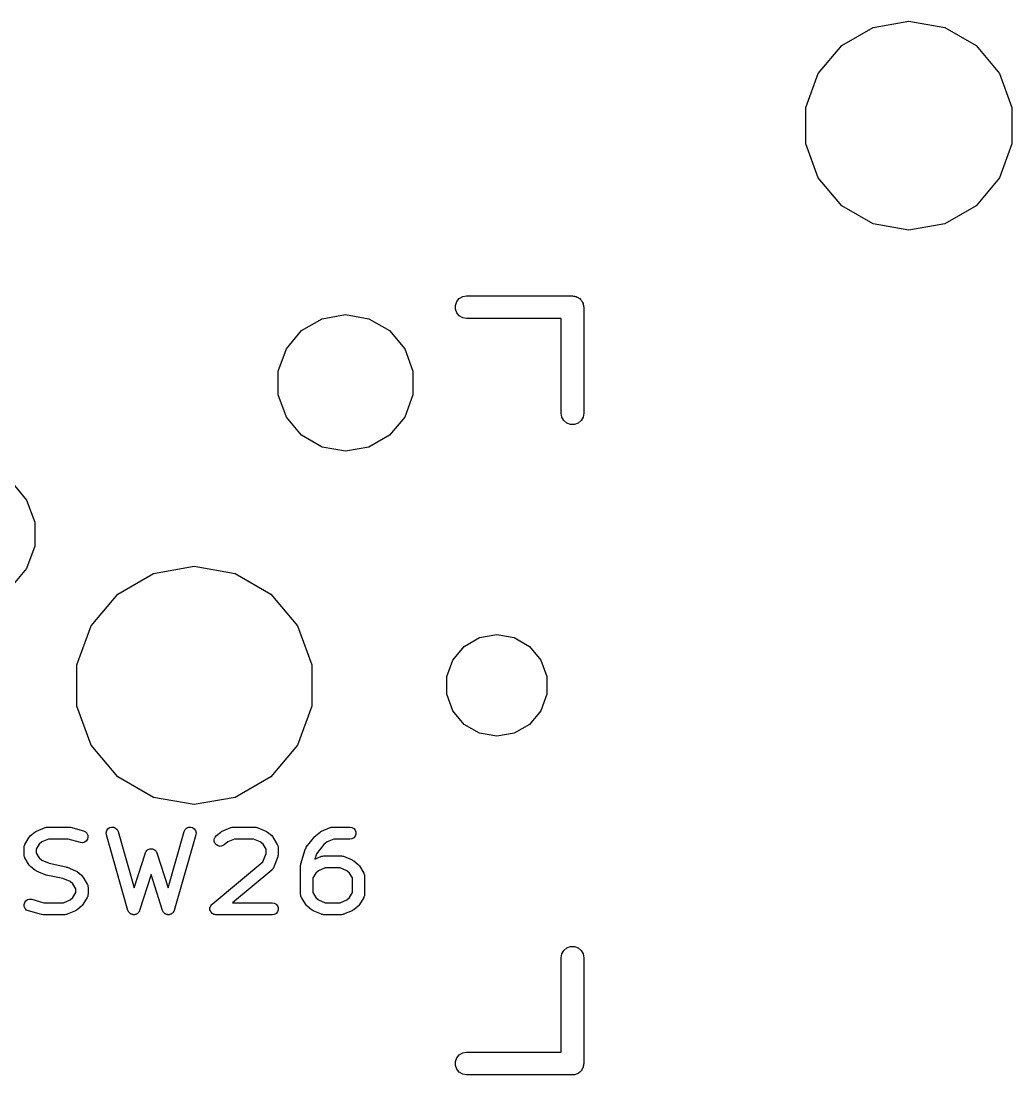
# Model space of a CAD drawing. Extents: x 30 to 168, y -145 to -27.
# Drawn here: x 141.59 to 158.23, y -85.54 to -67.84 of the extents above; entities that cross this region are included whole.
import ezdxf

# ---------------------------------------------------------------- set-up
doc = ezdxf.new("R2010")
doc.units = 0
doc.header["$MEASUREMENT"] = 0
doc.layers.add('BLACK', color=7, linetype='CONTINUOUS')

msp = doc.modelspace()

# ---------------------------------------------------------------- linework, layer by layer
at = {"layer": 'Black'}
for p, q in [((155.371, -68.2543), (155.899, -67.9493)), ((155.899, -67.9493), (156.5, -67.8433)), ((156.5, -67.8433), (157.101, -67.9493)), ((157.101, -67.9493), (157.629, -68.2543)), ((154.979, -68.7217), (155.371, -68.2543)), ((157.629, -68.2543), (158.021, -68.7217)), ((154.77, -69.295), (154.979, -68.7217)), ((158.021, -68.7217), (158.23, -69.295)), ((154.77, -69.905), (154.77, -69.295)), ((158.23, -69.295), (158.23, -69.905)), ((154.979, -70.4783), (154.77, -69.905)), ((158.23, -69.905), (158.021, -70.4783)), ((155.371, -70.9457), (154.979, -70.4783)), ((158.021, -70.4783), (157.629, -70.9457)), ((155.899, -71.2507), (155.371, -70.9457)), ((157.629, -70.9457), (157.101, -71.2507)), ((156.5, -71.3567), (155.899, -71.2507)), ((157.101, -71.2507), (156.5, -71.3567)), ((148.884, -72.6169), (148.907, -72.5547)), ((148.907, -72.5547), (148.95, -72.5041)), ((148.95, -72.5041), (149.007, -72.471)), ((149.007, -72.471), (149.072, -72.4595)), ((149.072, -72.4595), (150.85, -72.4595)), ((150.85, -72.4595), (150.866, -72.4624)), ((150.866, -72.4624), (150.883, -72.4624)), ((150.883, -72.4624), (150.899, -72.4681)), ((150.899, -72.4681), (150.915, -72.471)), ((150.915, -72.471), (150.93, -72.4793)), ((150.93, -72.4793), (150.945, -72.485)), ((150.945, -72.485), (150.958, -72.4957)), ((150.958, -72.4957), (150.972, -72.5041)), ((150.972, -72.5041), (150.983, -72.5168)), ((150.983, -72.5168), (150.996, -72.5275)), ((150.996, -72.5275), (151.004, -72.542)), ((151.004, -72.542), (151.015, -72.5547)), ((151.015, -72.5547), (151.021, -72.5704)), ((148.884, -72.6831), (148.884, -72.6169)), ((148.907, -72.7452), (148.884, -72.6831)), ((151.021, -72.5704), (151.029, -72.5848)), ((151.029, -72.5848), (151.032, -72.6013)), ((151.032, -72.6013), (151.038, -72.6169)), ((151.038, -72.6169), (151.038, -72.6336)), ((151.038, -72.6336), (151.04, -72.65)), ((151.04, -72.65), (151.04, -74.428)), ((146.302, -73.0411), (146.648, -72.8418)), ((146.648, -72.8418), (147.04, -72.7726)), ((147.04, -72.7726), (147.432, -72.8418)), ((147.432, -72.8418), (147.778, -73.0411)), ((148.95, -72.7959), (148.907, -72.7452)), ((149.007, -72.829), (148.95, -72.7959)), ((149.072, -72.8405), (149.007, -72.829)), ((150.659, -72.8405), (149.072, -72.8405)), ((150.659, -74.428), (150.659, -72.8405)), ((146.046, -73.3463), (146.302, -73.0411)), ((147.778, -73.0411), (148.034, -73.3463)), ((145.91, -73.7208), (146.046, -73.3463)), ((148.034, -73.3463), (148.17, -73.7208)), ((145.91, -74.1192), (145.91, -73.7208)), ((148.17, -73.7208), (148.17, -74.1192)), ((146.046, -74.4937), (145.91, -74.1192)), ((148.17, -74.1192), (148.034, -74.4937)), ((146.302, -74.7989), (146.046, -74.4937)), ((148.034, -74.4937), (147.778, -74.7989)), ((150.671, -74.4932), (150.659, -74.428)), ((150.704, -74.5505), (150.671, -74.4932)), ((151.029, -74.4932), (150.996, -74.5505)), ((151.04, -74.428), (151.029, -74.4932)), ((150.755, -74.593), (150.704, -74.5505)), ((150.817, -74.6156), (150.755, -74.593)), ((150.883, -74.6156), (150.817, -74.6156)), ((150.945, -74.593), (150.883, -74.6156)), ((150.996, -74.5505), (150.945, -74.593)), ((146.648, -74.9982), (146.302, -74.7989)), ((147.778, -74.7989), (147.432, -74.9982)), ((147.04, -75.0674), (146.648, -74.9982)), ((147.432, -74.9982), (147.04, -75.0674)), ((141.428, -75.5811), (141.684, -75.8863)), ((141.684, -75.8863), (141.82, -76.2608)), ((141.82, -76.2608), (141.82, -76.6592)), ((141.82, -76.6592), (141.684, -77.0337)), ((141.684, -77.0337), (141.428, -77.3389)), ((143.213, -77.4667), (143.815, -77.1192)), ((143.815, -77.1192), (144.5, -76.9985)), ((144.5, -76.9985), (145.185, -77.1192)), ((145.185, -77.1192), (145.787, -77.4667)), ((142.767, -77.9992), (143.213, -77.4667)), ((145.787, -77.4667), (146.233, -77.9992)), ((142.529, -78.6524), (142.767, -77.9992)), ((146.233, -77.9992), (146.471, -78.6524)), ((149.031, -78.3457), (149.288, -78.1974)), ((149.288, -78.1974), (149.58, -78.1458)), ((149.58, -78.1458), (149.872, -78.1974)), ((149.872, -78.1974), (150.129, -78.3457)), ((148.84, -78.5729), (149.031, -78.3457)), ((150.129, -78.3457), (150.32, -78.5729)), ((148.739, -78.8517), (148.84, -78.5729)), ((150.32, -78.5729), (150.421, -78.8517)), ((142.529, -79.3476), (142.529, -78.6524)), ((146.471, -78.6524), (146.471, -79.3476)), ((148.739, -79.1483), (148.739, -78.8517)), ((150.421, -78.8517), (150.421, -79.1483)), ((148.84, -79.4271), (148.739, -79.1483)), ((150.421, -79.1483), (150.32, -79.4271)), ((142.767, -80.0008), (142.529, -79.3476)), ((146.471, -79.3476), (146.233, -80.0008)), ((149.031, -79.6543), (148.84, -79.4271)), ((150.32, -79.4271), (150.129, -79.6543)), ((149.288, -79.8026), (149.031, -79.6543)), ((149.58, -79.8541), (149.288, -79.8026)), ((149.872, -79.8026), (149.58, -79.8541)), ((150.129, -79.6543), (149.872, -79.8026)), ((143.213, -80.5332), (142.767, -80.0008)), ((146.233, -80.0008), (145.787, -80.5332)), ((143.815, -80.8808), (143.213, -80.5332)), ((145.787, -80.5332), (145.185, -80.8808)), ((144.5, -81.0015), (143.815, -80.8808)), ((145.185, -80.8808), (144.5, -81.0015)), ((141.848, -81.4462), (141.993, -81.3857)), ((141.993, -81.3857), (141.996, -81.3852)), ((141.996, -81.3852), (141.998, -81.3841)), ((141.998, -81.3841), (142.013, -81.3814)), ((142.013, -81.3814), (142.028, -81.378)), ((142.028, -81.378), (142.03, -81.3783)), ((142.03, -81.3783), (142.033, -81.3779)), ((142.033, -81.3779), (142.395, -81.3779)), ((142.395, -81.3779), (142.409, -81.3803)), ((142.409, -81.3803), (142.423, -81.3816)), ((142.423, -81.3816), (142.64, -81.4421)), ((143.048, -81.4089), (143.077, -81.3882)), ((143.077, -81.3882), (143.111, -81.3785)), ((143.111, -81.3785), (143.146, -81.381)), ((143.146, -81.381), (143.178, -81.3953)), ((143.178, -81.3953), (143.203, -81.4199)), ((144.345, -81.4199), (144.371, -81.3953)), ((144.371, -81.3953), (144.403, -81.381)), ((144.403, -81.381), (144.438, -81.3785)), ((144.438, -81.3785), (144.472, -81.3882)), ((144.472, -81.3882), (144.5, -81.4089)), ((144.969, -81.4462), (145.114, -81.3857)), ((145.114, -81.3857), (145.116, -81.3852)), ((145.116, -81.3852), (145.118, -81.3841)), ((145.118, -81.3841), (145.134, -81.3814)), ((145.134, -81.3814), (145.148, -81.378)), ((145.148, -81.378), (145.151, -81.3783)), ((145.151, -81.3783), (145.153, -81.3779)), ((145.153, -81.3779), (145.516, -81.3779)), ((145.516, -81.3779), (145.518, -81.3783)), ((145.518, -81.3783), (145.521, -81.378)), ((145.521, -81.378), (145.536, -81.3814)), ((145.536, -81.3814), (145.551, -81.3841)), ((145.551, -81.3841), (145.553, -81.3852)), ((145.553, -81.3852), (145.555, -81.3857)), ((145.555, -81.3857), (145.7, -81.4462)), ((146.638, -81.4462), (146.783, -81.3857)), ((146.783, -81.3857), (146.786, -81.3852)), ((146.786, -81.3852), (146.788, -81.3841)), ((146.788, -81.3841), (146.803, -81.3814)), ((146.803, -81.3814), (146.818, -81.378)), ((146.818, -81.378), (146.82, -81.3783)), ((146.82, -81.3783), (146.822, -81.3779)), ((146.822, -81.3779), (147.113, -81.3779)), ((147.113, -81.3779), (147.147, -81.3841)), ((147.147, -81.3841), (147.178, -81.4017)), ((147.178, -81.4017), (147.201, -81.4287)), ((141.655, -81.6692), (141.728, -81.5482)), ((141.728, -81.5482), (141.739, -81.5354)), ((141.739, -81.5354), (141.75, -81.5224)), ((141.75, -81.5224), (141.822, -81.4619)), ((141.822, -81.4619), (141.836, -81.4544)), ((141.836, -81.4544), (141.848, -81.4462)), ((142.053, -81.5811), (141.941, -81.6279)), ((142.382, -81.5811), (142.053, -81.5811)), ((142.586, -81.6379), (142.382, -81.5811)), ((142.64, -81.4421), (142.672, -81.4573)), ((142.672, -81.4573), (142.697, -81.4825)), ((142.705, -81.5838), (142.684, -81.6125)), ((142.697, -81.4825), (142.712, -81.5146)), ((142.714, -81.5498), (142.705, -81.5838)), ((142.712, -81.5146), (142.714, -81.5498)), ((143.02, -81.4723), (143.028, -81.4381)), ((143.023, -81.5074), (143.02, -81.4723)), ((143.386, -82.7774), (143.023, -81.5074)), ((143.028, -81.4381), (143.048, -81.4089)), ((143.203, -81.4199), (143.219, -81.4516)), ((143.219, -81.4516), (143.49, -82.399)), ((144.059, -82.399), (144.33, -81.4516)), ((144.525, -81.5074), (144.162, -82.7774)), ((144.33, -81.4516), (144.345, -81.4199)), ((144.5, -81.4089), (144.52, -81.4381)), ((144.52, -81.4381), (144.529, -81.4723)), ((144.529, -81.4723), (144.525, -81.5074)), ((144.835, -81.5825), (144.848, -81.5494)), ((144.835, -81.6178), (144.835, -81.5825)), ((144.848, -81.5494), (144.87, -81.5224)), ((144.87, -81.5224), (144.943, -81.4619)), ((144.943, -81.4619), (144.956, -81.4544)), ((144.956, -81.4544), (144.969, -81.4462)), ((145.173, -81.5811), (145.061, -81.6279)), ((145.496, -81.5811), (145.173, -81.5811)), ((145.608, -81.6279), (145.496, -81.5811)), ((145.7, -81.4462), (145.713, -81.4544)), ((145.713, -81.4544), (145.726, -81.4619)), ((145.726, -81.4619), (145.799, -81.5224)), ((145.799, -81.5224), (145.81, -81.5354)), ((145.81, -81.5354), (145.821, -81.5482)), ((145.821, -81.5482), (145.893, -81.6692)), ((146.38, -81.7184), (146.525, -81.537)), ((146.525, -81.537), (146.533, -81.5302)), ((146.533, -81.5302), (146.54, -81.5224)), ((146.54, -81.5224), (146.612, -81.4619)), ((146.612, -81.4619), (146.625, -81.4544)), ((146.625, -81.4544), (146.638, -81.4462)), ((146.843, -81.5811), (146.73, -81.6279)), ((147.113, -81.5811), (146.843, -81.5811)), ((147.147, -81.575), (147.113, -81.5811)), ((147.178, -81.5574), (147.147, -81.575)), ((147.201, -81.5303), (147.178, -81.5574)), ((147.201, -81.4287), (147.213, -81.4619)), ((147.213, -81.4972), (147.201, -81.5303)), ((147.213, -81.4619), (147.213, -81.4972)), ((141.641, -81.7214), (141.642, -81.7118)), ((141.641, -81.8424), (141.641, -81.7214)), ((141.642, -81.7118), (141.643, -81.7021)), ((141.643, -81.7021), (141.645, -81.6946)), ((141.645, -81.6946), (141.647, -81.6867)), ((141.647, -81.6867), (141.652, -81.6782)), ((141.652, -81.6782), (141.655, -81.6692)), ((141.893, -81.6675), (141.844, -81.7496)), ((141.844, -81.7496), (141.844, -81.8142)), ((141.941, -81.6279), (141.893, -81.6675)), ((142.621, -81.6413), (142.586, -81.6379)), ((142.655, -81.6325), (142.621, -81.6413)), ((142.684, -81.6125), (142.655, -81.6325)), ((143.71, -81.7657), (143.72, -81.7565)), ((143.72, -81.7565), (143.724, -81.7549)), ((143.724, -81.7549), (143.727, -81.7525)), ((143.727, -81.7525), (143.74, -81.7483)), ((143.74, -81.7483), (143.753, -81.7431)), ((143.753, -81.7431), (143.757, -81.7429)), ((143.757, -81.7429), (143.761, -81.7417)), ((143.761, -81.7417), (143.774, -81.7422)), ((143.774, -81.7422), (143.788, -81.7417)), ((143.788, -81.7417), (143.792, -81.7429)), ((143.792, -81.7429), (143.796, -81.7431)), ((143.796, -81.7431), (143.809, -81.7483)), ((143.809, -81.7483), (143.822, -81.7525)), ((143.822, -81.7525), (143.825, -81.7549)), ((143.825, -81.7549), (143.829, -81.7565)), ((143.829, -81.7565), (143.839, -81.7657)), ((144.847, -81.651), (144.835, -81.6178)), ((144.87, -81.6781), (144.847, -81.651)), ((144.9, -81.6958), (144.87, -81.6781)), ((144.935, -81.7021), (144.9, -81.6958)), ((144.97, -81.6961), (144.935, -81.7021)), ((145, -81.6785), (144.97, -81.6961)), ((145.061, -81.6279), (145, -81.6785)), ((145.655, -81.6675), (145.608, -81.6279)), ((145.705, -81.7496), (145.655, -81.6675)), ((145.705, -81.8228), (145.705, -81.7496)), ((145.893, -81.6692), (145.897, -81.6782)), ((145.897, -81.6782), (145.902, -81.6867)), ((145.902, -81.6867), (145.903, -81.6946)), ((145.903, -81.6946), (145.906, -81.7021)), ((145.906, -81.7021), (145.906, -81.7118)), ((145.906, -81.7118), (145.908, -81.7214)), ((145.908, -81.7214), (145.908, -81.8424)), ((146.29, -81.9946), (146.362, -81.7527)), ((146.362, -81.7527), (146.363, -81.7511)), ((146.363, -81.7494), (146.371, -81.7354)), ((146.363, -81.7511), (146.363, -81.7494)), ((146.371, -81.7354), (146.378, -81.7212)), ((146.378, -81.7212), (146.379, -81.72)), ((146.379, -81.72), (146.38, -81.7184)), ((146.677, -81.672), (146.551, -81.83)), ((146.73, -81.6279), (146.677, -81.672)), ((141.642, -81.852), (141.641, -81.8424)), ((141.643, -81.8617), (141.642, -81.852)), ((141.645, -81.8692), (141.643, -81.8617)), ((141.647, -81.8771), (141.645, -81.8692)), ((141.652, -81.8856), (141.647, -81.8771)), ((141.655, -81.8947), (141.652, -81.8856)), ((141.728, -82.0156), (141.655, -81.8947)), ((141.844, -81.8142), (141.893, -81.8963)), ((141.893, -81.8963), (141.941, -81.9359)), ((141.941, -81.9359), (142.063, -81.9868)), ((143.49, -82.399), (143.678, -81.8114)), ((143.678, -81.8114), (143.679, -81.8078)), ((143.679, -81.8078), (143.68, -81.8039)), ((143.68, -81.8039), (143.688, -81.7923)), ((143.688, -81.7923), (143.694, -81.7802)), ((143.694, -81.7802), (143.697, -81.7775)), ((143.697, -81.7775), (143.699, -81.7741)), ((143.699, -81.7741), (143.71, -81.7657)), ((143.839, -81.7657), (143.849, -81.7741)), ((143.849, -81.7741), (143.852, -81.7775)), ((143.852, -81.7775), (143.855, -81.7802)), ((143.855, -81.7802), (143.861, -81.7923)), ((143.861, -81.7923), (143.868, -81.8039)), ((143.868, -81.8039), (143.869, -81.8078)), ((143.869, -81.8078), (143.871, -81.8114)), ((143.871, -81.8114), (144.059, -82.399)), ((145.649, -81.9622), (145.705, -81.8228)), ((145.901, -81.8801), (145.828, -82.0615)), ((145.902, -81.8771), (145.901, -81.8785)), ((145.901, -81.8785), (145.901, -81.8801)), ((145.905, -81.8613), (145.902, -81.8771)), ((145.908, -81.8456), (145.905, -81.8613)), ((145.908, -81.8424), (145.908, -81.844)), ((145.908, -81.844), (145.908, -81.8456)), ((146.551, -81.83), (146.525, -81.9166)), ((146.525, -81.9166), (146.638, -81.8695)), ((146.638, -81.8695), (146.64, -81.869)), ((146.64, -81.869), (146.642, -81.8679)), ((146.642, -81.8679), (146.658, -81.8652)), ((146.658, -81.8652), (146.672, -81.8618)), ((146.672, -81.8618), (146.675, -81.8621)), ((146.675, -81.8621), (146.677, -81.8617)), ((146.677, -81.8617), (146.967, -81.8617)), ((146.967, -81.8617), (146.97, -81.8621)), ((146.97, -81.8621), (146.972, -81.8618)), ((146.972, -81.8618), (146.987, -81.8652)), ((146.987, -81.8652), (147.002, -81.8679)), ((147.002, -81.8679), (147.004, -81.869)), ((147.004, -81.869), (147.007, -81.8695)), ((147.007, -81.8695), (147.152, -81.93)), ((147.152, -81.93), (147.164, -81.9382)), ((141.739, -82.0284), (141.728, -82.0156)), ((141.75, -82.0414), (141.739, -82.0284)), ((141.822, -82.1019), (141.75, -82.0414)), ((141.836, -82.1094), (141.822, -82.1019)), ((141.848, -82.1176), (141.836, -82.1094)), ((142.063, -81.9868), (142.344, -82.0453)), ((142.344, -82.0453), (142.353, -82.0489)), ((142.353, -82.0489), (142.362, -82.051)), ((142.362, -82.051), (142.507, -82.1115)), ((142.507, -82.1115), (142.52, -82.1196)), ((144.798, -82.6715), (145.649, -81.9622)), ((145.799, -82.1019), (145.143, -82.6479)), ((145.804, -82.0962), (145.799, -82.1019)), ((145.809, -82.0915), (145.804, -82.0962)), ((145.815, -82.0828), (145.809, -82.0915)), ((145.822, -82.0749), (145.815, -82.0828)), ((145.824, -82.0679), (145.822, -82.0749)), ((145.828, -82.0615), (145.824, -82.0679)), ((146.285, -82.0238), (146.288, -82.0093)), ((146.285, -82.5076), (146.285, -82.0238)), ((146.288, -82.0093), (146.29, -81.9946)), ((146.585, -82.1117), (146.538, -82.1513)), ((146.697, -82.0649), (146.585, -82.1117)), ((146.947, -82.0649), (146.697, -82.0649)), ((147.059, -82.1117), (146.947, -82.0649)), ((147.107, -82.1513), (147.059, -82.1117)), ((147.164, -81.9382), (147.178, -81.9458)), ((147.178, -81.9458), (147.25, -82.0062)), ((147.25, -82.0062), (147.261, -82.0192)), ((147.261, -82.0192), (147.272, -82.032)), ((147.272, -82.032), (147.345, -82.153)), ((141.993, -82.1781), (141.848, -82.1176)), ((142.003, -82.1802), (141.993, -82.1781)), ((142.012, -82.1837), (142.003, -82.1802)), ((142.293, -82.2423), (142.012, -82.1837)), ((142.415, -82.2931), (142.293, -82.2423)), ((142.52, -82.1196), (142.533, -82.1272)), ((142.533, -82.1272), (142.606, -82.1877)), ((142.606, -82.1877), (142.617, -82.2006)), ((142.617, -82.2006), (142.628, -82.2134)), ((142.628, -82.2134), (142.7, -82.3344)), ((143.774, -82.1757), (143.581, -82.7805)), ((143.968, -82.7805), (143.774, -82.1757)), ((146.538, -82.1513), (146.488, -82.2334)), ((146.488, -82.2334), (146.488, -82.4795)), ((147.156, -82.2334), (147.107, -82.1513)), ((147.156, -82.4795), (147.156, -82.2334)), ((147.345, -82.153), (147.348, -82.1621)), ((147.348, -82.1621), (147.353, -82.1705)), ((147.353, -82.1705), (147.355, -82.1784)), ((147.355, -82.1784), (147.357, -82.1859)), ((147.357, -82.1859), (147.358, -82.1956)), ((147.358, -82.1956), (147.359, -82.2052)), ((147.359, -82.2052), (147.359, -82.5076)), ((142.462, -82.3327), (142.415, -82.2931)), ((142.512, -82.4148), (142.462, -82.3327)), ((142.512, -82.4795), (142.512, -82.4148)), ((142.7, -82.3344), (142.704, -82.3435)), ((142.704, -82.3435), (142.709, -82.3519)), ((142.709, -82.3519), (142.71, -82.3598)), ((142.71, -82.3598), (142.713, -82.3673)), ((142.713, -82.3673), (142.713, -82.3771)), ((142.713, -82.3771), (142.715, -82.3867)), ((142.715, -82.3867), (142.715, -82.5076)), ((141.641, -82.6793), (141.651, -82.6453)), ((141.651, -82.6453), (141.671, -82.6166)), ((141.671, -82.6166), (141.7, -82.5966)), ((141.7, -82.5966), (141.734, -82.5878)), ((141.734, -82.5878), (141.769, -82.5912)), ((141.769, -82.5912), (141.974, -82.6479)), ((142.303, -82.6479), (142.415, -82.6012)), ((142.415, -82.6012), (142.462, -82.5615)), ((142.462, -82.5615), (142.512, -82.4795)), ((142.7, -82.5599), (142.628, -82.6808)), ((142.704, -82.5508), (142.7, -82.5599)), ((142.709, -82.5424), (142.704, -82.5508)), ((142.71, -82.5344), (142.709, -82.5424)), ((142.713, -82.5269), (142.71, -82.5344)), ((142.715, -82.5076), (142.713, -82.5172)), ((142.713, -82.5172), (142.713, -82.5269)), ((146.287, -82.5172), (146.285, -82.5076)), ((146.287, -82.5269), (146.287, -82.5172)), ((146.29, -82.5345), (146.287, -82.5269)), ((146.291, -82.5424), (146.29, -82.5345)), ((146.296, -82.5508), (146.291, -82.5424)), ((146.3, -82.5599), (146.296, -82.5508)), ((146.372, -82.6808), (146.3, -82.5599)), ((146.488, -82.4795), (146.538, -82.5615)), ((146.538, -82.5615), (146.585, -82.6012)), ((146.585, -82.6012), (146.697, -82.6479)), ((146.947, -82.6479), (147.059, -82.6012)), ((147.059, -82.6012), (147.107, -82.5615)), ((147.107, -82.5615), (147.156, -82.4795)), ((147.345, -82.5599), (147.272, -82.6808)), ((147.348, -82.5508), (147.345, -82.5599)), ((147.353, -82.5424), (147.348, -82.5508)), ((147.355, -82.5344), (147.353, -82.5424)), ((147.357, -82.5269), (147.355, -82.5344)), ((147.358, -82.5172), (147.357, -82.5269)), ((147.359, -82.5076), (147.358, -82.5172)), ((141.644, -82.7144), (141.641, -82.6793)), ((141.659, -82.7466), (141.644, -82.7144)), ((141.683, -82.7717), (141.659, -82.7466)), ((141.715, -82.7869), (141.683, -82.7717)), ((141.933, -82.8474), (141.715, -82.7869)), ((141.974, -82.6479), (142.303, -82.6479)), ((142.507, -82.7828), (142.362, -82.8433)), ((142.52, -82.7746), (142.507, -82.7828)), ((142.533, -82.7671), (142.52, -82.7746)), ((142.606, -82.7066), (142.533, -82.7671)), ((142.617, -82.6937), (142.606, -82.7066)), ((142.628, -82.6808), (142.617, -82.6937)), ((143.389, -82.7825), (143.386, -82.7774)), ((143.39, -82.788), (143.389, -82.7825)), ((143.396, -82.7983), (143.39, -82.788)), ((143.402, -82.8092), (143.396, -82.7983)), ((143.406, -82.8131), (143.402, -82.8092)), ((143.409, -82.8178), (143.406, -82.8131)), ((143.418, -82.8253), (143.409, -82.8178)), ((143.557, -82.8202), (143.547, -82.8273)), ((143.56, -82.8155), (143.557, -82.8202)), ((143.564, -82.8117), (143.56, -82.8155)), ((143.57, -82.801), (143.564, -82.8117)), ((143.577, -82.7909), (143.57, -82.801)), ((143.578, -82.7855), (143.577, -82.7909)), ((143.581, -82.7805), (143.578, -82.7855)), ((143.97, -82.7855), (143.968, -82.7805)), ((143.972, -82.7909), (143.97, -82.7855)), ((143.979, -82.801), (143.972, -82.7909)), ((143.984, -82.8117), (143.979, -82.801)), ((143.988, -82.8155), (143.984, -82.8117)), ((143.992, -82.8202), (143.988, -82.8155)), ((144.001, -82.8273), (143.992, -82.8202)), ((144.14, -82.8178), (144.13, -82.8253)), ((144.143, -82.8131), (144.14, -82.8178)), ((144.147, -82.8092), (144.143, -82.8131)), ((144.152, -82.7983), (144.147, -82.8092)), ((144.159, -82.788), (144.152, -82.7983)), ((144.16, -82.7825), (144.159, -82.788)), ((144.162, -82.7774), (144.16, -82.7825)), ((144.763, -82.7315), (144.769, -82.7151)), ((144.763, -82.7317), (144.763, -82.7315)), ((144.763, -82.7319), (144.763, -82.7317)), ((144.763, -82.7492), (144.763, -82.7319)), ((144.763, -82.7668), (144.763, -82.7492)), ((144.763, -82.767), (144.763, -82.7668)), ((144.763, -82.7672), (144.763, -82.767)), ((144.769, -82.7835), (144.763, -82.7672)), ((144.769, -82.7151), (144.775, -82.6987)), ((144.775, -82.8), (144.769, -82.7835)), ((144.775, -82.6984), (144.786, -82.685)), ((144.775, -82.6986), (144.775, -82.6984)), ((144.775, -82.6987), (144.775, -82.6986)), ((144.775, -82.8002), (144.775, -82.8)), ((144.775, -82.8003), (144.775, -82.8002)), ((144.786, -82.8138), (144.775, -82.8003)), ((144.786, -82.685), (144.798, -82.6717)), ((144.797, -82.8271), (144.786, -82.8138)), ((144.798, -82.6716), (144.798, -82.6715)), ((144.798, -82.6717), (144.798, -82.6716)), ((145.143, -82.6479), (145.806, -82.6479)), ((145.806, -82.6479), (145.841, -82.6541)), ((145.841, -82.6541), (145.872, -82.6717)), ((145.872, -82.6717), (145.894, -82.6987)), ((145.894, -82.8003), (145.872, -82.8274)), ((145.894, -82.6987), (145.906, -82.7319)), ((145.906, -82.7672), (145.894, -82.8003)), ((145.906, -82.7319), (145.906, -82.7672)), ((146.383, -82.6937), (146.372, -82.6808)), ((146.394, -82.7066), (146.383, -82.6937)), ((146.467, -82.7671), (146.394, -82.7066)), ((146.48, -82.7746), (146.467, -82.7671)), ((146.493, -82.7828), (146.48, -82.7746)), ((146.638, -82.8433), (146.493, -82.7828)), ((146.697, -82.6479), (146.947, -82.6479)), ((147.152, -82.7828), (147.007, -82.8433)), ((147.164, -82.7746), (147.152, -82.7828)), ((147.178, -82.7671), (147.164, -82.7746)), ((147.25, -82.7066), (147.178, -82.7671)), ((147.261, -82.6937), (147.25, -82.7066)), ((147.272, -82.6808), (147.261, -82.6937)), ((141.946, -82.8487), (141.933, -82.8474)), ((141.96, -82.8511), (141.946, -82.8487)), ((142.323, -82.8511), (141.96, -82.8511)), ((142.325, -82.8507), (142.323, -82.8511)), ((142.328, -82.851), (142.325, -82.8507)), ((142.342, -82.8477), (142.328, -82.851)), ((142.358, -82.845), (142.342, -82.8477)), ((142.36, -82.8438), (142.358, -82.845)), ((142.362, -82.8433), (142.36, -82.8438)), ((143.427, -82.8337), (143.418, -82.8253)), ((143.432, -82.836), (143.427, -82.8337)), ((143.437, -82.8394), (143.432, -82.836)), ((143.448, -82.8431), (143.437, -82.8394)), ((143.459, -82.8481), (143.448, -82.8431)), ((143.465, -82.8485), (143.459, -82.8481)), ((143.47, -82.8502), (143.465, -82.8485)), ((143.482, -82.8497), (143.47, -82.8502)), ((143.495, -82.8506), (143.482, -82.8497)), ((143.5, -82.849), (143.495, -82.8506)), ((143.506, -82.8488), (143.5, -82.849)), ((143.517, -82.8442), (143.506, -82.8488)), ((143.528, -82.8409), (143.517, -82.8442)), ((143.533, -82.8376), (143.528, -82.8409)), ((143.538, -82.8354), (143.533, -82.8376)), ((143.547, -82.8273), (143.538, -82.8354)), ((144.01, -82.8354), (144.001, -82.8273)), ((144.016, -82.8376), (144.01, -82.8354)), ((144.02, -82.8409), (144.016, -82.8376)), ((144.032, -82.8442), (144.02, -82.8409)), ((144.043, -82.8488), (144.032, -82.8442)), ((144.049, -82.849), (144.043, -82.8488)), ((144.054, -82.8506), (144.049, -82.849)), ((144.066, -82.8497), (144.054, -82.8506)), ((144.078, -82.8502), (144.066, -82.8497)), ((144.084, -82.8485), (144.078, -82.8502)), ((144.089, -82.8481), (144.084, -82.8485)), ((144.1, -82.8431), (144.089, -82.8481)), ((144.112, -82.8394), (144.1, -82.8431)), ((144.116, -82.836), (144.112, -82.8394)), ((144.121, -82.8337), (144.116, -82.836)), ((144.13, -82.8253), (144.121, -82.8337)), ((144.797, -82.8272), (144.797, -82.8271)), ((144.798, -82.8274), (144.797, -82.8272)), ((144.813, -82.8361), (144.798, -82.8274)), ((144.828, -82.8449), (144.813, -82.8361)), ((144.828, -82.845), (144.828, -82.8449)), ((144.828, -82.8449), (144.828, -82.8449)), ((144.845, -82.8481), (144.828, -82.845)), ((144.863, -82.8511), (144.845, -82.8481)), ((145.806, -82.8511), (144.863, -82.8511)), ((144.863, -82.8511), (144.863, -82.8511)), ((144.863, -82.8511), (144.863, -82.8511)), ((145.841, -82.845), (145.806, -82.8511)), ((145.872, -82.8274), (145.841, -82.845)), ((146.64, -82.8438), (146.638, -82.8433)), ((146.642, -82.845), (146.64, -82.8438)), ((146.658, -82.8477), (146.642, -82.845)), ((146.672, -82.851), (146.658, -82.8477)), ((146.675, -82.8507), (146.672, -82.851)), ((146.677, -82.8511), (146.675, -82.8507)), ((146.967, -82.8511), (146.677, -82.8511)), ((146.97, -82.8507), (146.967, -82.8511)), ((146.972, -82.851), (146.97, -82.8507)), ((146.987, -82.8477), (146.972, -82.851)), ((147.002, -82.845), (146.987, -82.8477)), ((147.004, -82.8438), (147.002, -82.845)), ((147.007, -82.8433), (147.004, -82.8438)), ((150.659, -83.572), (150.671, -83.5068)), ((150.671, -83.5068), (150.704, -83.4495)), ((150.704, -83.4495), (150.755, -83.407)), ((150.755, -83.407), (150.817, -83.3844)), ((150.817, -83.3844), (150.883, -83.3844)), ((150.883, -83.3844), (150.945, -83.407)), ((150.945, -83.407), (150.996, -83.4495)), ((150.996, -83.4495), (151.029, -83.5068)), ((151.029, -83.5068), (151.04, -83.572)), ((150.659, -85.1595), (150.659, -83.572)), ((151.04, -83.572), (151.04, -85.35)), ((148.884, -85.3169), (148.907, -85.2548)), ((148.907, -85.2548), (148.95, -85.2041)), ((148.95, -85.2041), (149.007, -85.171)), ((149.007, -85.171), (149.072, -85.1595)), ((149.072, -85.1595), (150.659, -85.1595)), ((148.884, -85.3831), (148.884, -85.3169)), ((148.907, -85.4453), (148.884, -85.3831)), ((148.95, -85.4959), (148.907, -85.4453)), ((150.996, -85.4725), (150.983, -85.4832)), ((151.004, -85.458), (150.996, -85.4725)), ((151.015, -85.4453), (151.004, -85.458)), ((151.021, -85.4296), (151.015, -85.4453)), ((151.029, -85.4152), (151.021, -85.4296)), ((151.032, -85.3987), (151.029, -85.4152)), ((151.038, -85.3831), (151.032, -85.3987)), ((151.04, -85.35), (151.038, -85.3664)), ((151.038, -85.3664), (151.038, -85.3831)), ((149.007, -85.529), (148.95, -85.4959)), ((149.072, -85.5405), (149.007, -85.529)), ((150.85, -85.5405), (149.072, -85.5405)), ((150.866, -85.5376), (150.85, -85.5405)), ((150.883, -85.5376), (150.866, -85.5376)), ((150.899, -85.5319), (150.883, -85.5376)), ((150.915, -85.529), (150.899, -85.5319)), ((150.93, -85.5207), (150.915, -85.529)), ((150.945, -85.515), (150.93, -85.5207)), ((150.958, -85.5043), (150.945, -85.515)), ((150.972, -85.4959), (150.958, -85.5043)), ((150.983, -85.4832), (150.972, -85.4959))]:
    msp.add_line(p, q, dxfattribs=at)

doc.saveas('drawing.dxf')
